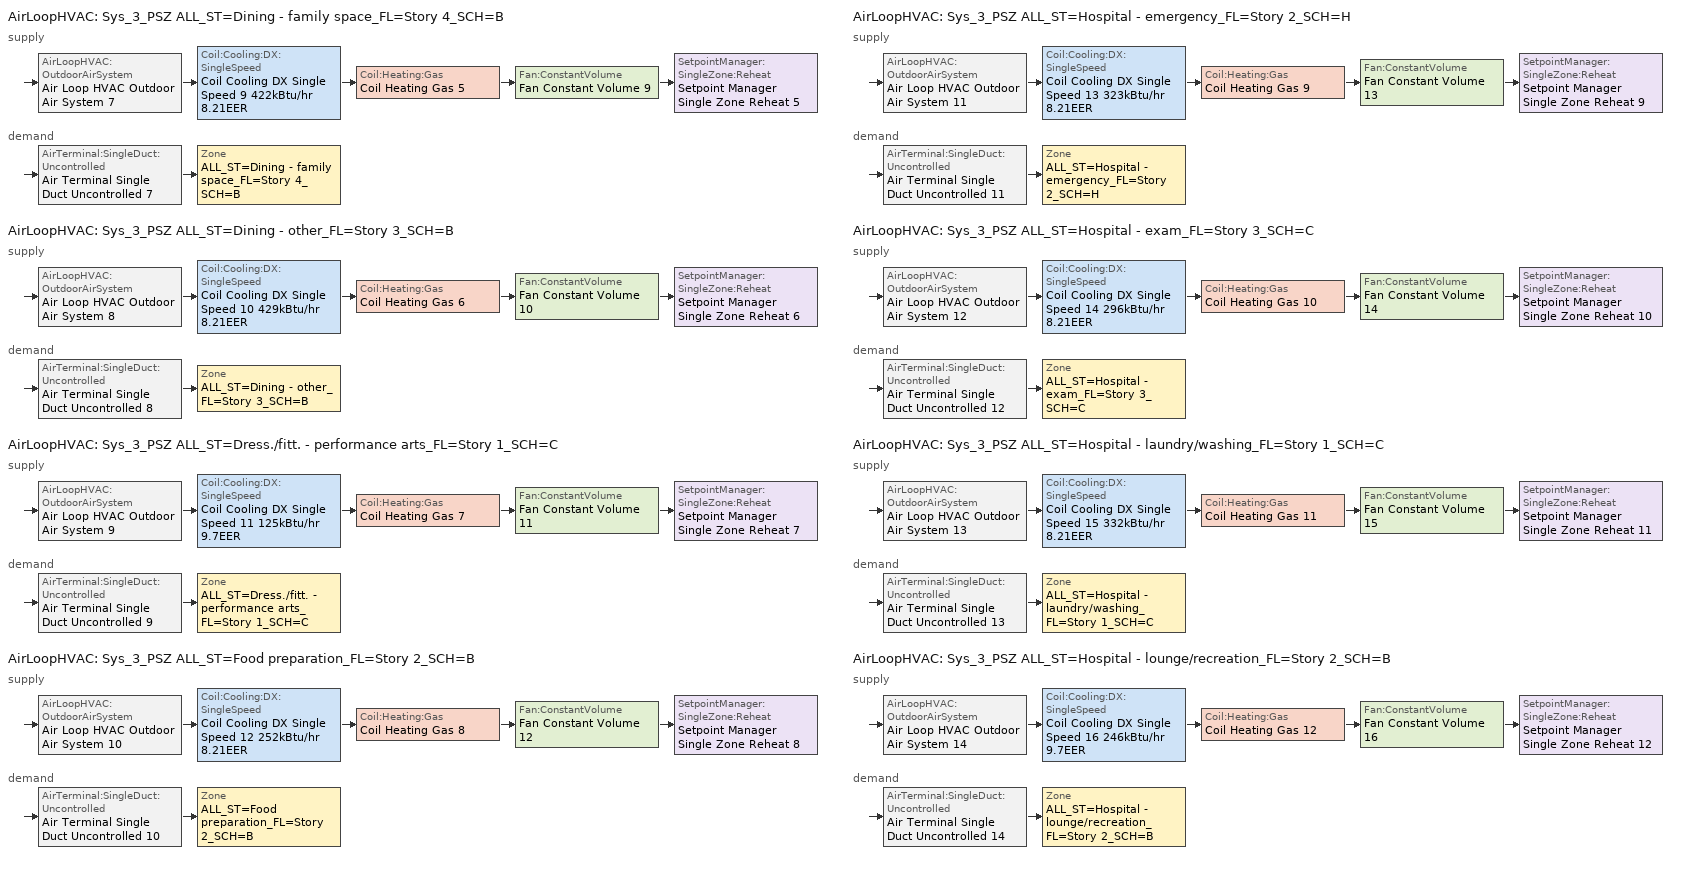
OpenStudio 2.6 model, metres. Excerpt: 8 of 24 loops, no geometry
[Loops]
AirLoopHVAC 'Sys_3_PSZ ALL_ST=Dining - family space_FL=Story 4_SCH=B'
 supply: AirLoopHVAC:OutdoorAirSystem 'Air Loop HVAC Outdoor Air System 7' > Coil:Cooling:DX:SingleSpeed 'Coil Cooling DX Single Speed 9 422kBtu/hr 8.21EER' > Coil:Heating:Gas 'Coil Heating Gas 5' > Fan:ConstantVolume 'Fan Constant Volume 9' > SetpointManager:SingleZone:Reheat 'Setpoint Manager Single Zone Reheat 5'
 demand: AirTerminal:SingleDuct:Uncontrolled 'Air Terminal Single Duct Uncontrolled 7' > Zone 'ALL_ST=Dining - family space_FL=Story 4_SCH=B'
AirLoopHVAC 'Sys_3_PSZ ALL_ST=Dining - other_FL=Story 3_SCH=B'
 supply: AirLoopHVAC:OutdoorAirSystem 'Air Loop HVAC Outdoor Air System 8' > Coil:Cooling:DX:SingleSpeed 'Coil Cooling DX Single Speed 10 429kBtu/hr 8.21EER' > Coil:Heating:Gas 'Coil Heating Gas 6' > Fan:ConstantVolume 'Fan Constant Volume 10' > SetpointManager:SingleZone:Reheat 'Setpoint Manager Single Zone Reheat 6'
 demand: AirTerminal:SingleDuct:Uncontrolled 'Air Terminal Single Duct Uncontrolled 8' > Zone 'ALL_ST=Dining - other_FL=Story 3_SCH=B'
AirLoopHVAC 'Sys_3_PSZ ALL_ST=Dress./fitt. - performance arts_FL=Story 1_SCH=C'
 supply: AirLoopHVAC:OutdoorAirSystem 'Air Loop HVAC Outdoor Air System 9' > Coil:Cooling:DX:SingleSpeed 'Coil Cooling DX Single Speed 11 125kBtu/hr 9.7EER' > Coil:Heating:Gas 'Coil Heating Gas 7' > Fan:ConstantVolume 'Fan Constant Volume 11' > SetpointManager:SingleZone:Reheat 'Setpoint Manager Single Zone Reheat 7'
 demand: AirTerminal:SingleDuct:Uncontrolled 'Air Terminal Single Duct Uncontrolled 9' > Zone 'ALL_ST=Dress./fitt. - performance arts_FL=Story 1_SCH=C'
AirLoopHVAC 'Sys_3_PSZ ALL_ST=Food preparation_FL=Story 2_SCH=B'
 supply: AirLoopHVAC:OutdoorAirSystem 'Air Loop HVAC Outdoor Air System 10' > Coil:Cooling:DX:SingleSpeed 'Coil Cooling DX Single Speed 12 252kBtu/hr 8.21EER' > Coil:Heating:Gas 'Coil Heating Gas 8' > Fan:ConstantVolume 'Fan Constant Volume 12' > SetpointManager:SingleZone:Reheat 'Setpoint Manager Single Zone Reheat 8'
 demand: AirTerminal:SingleDuct:Uncontrolled 'Air Terminal Single Duct Uncontrolled 10' > Zone 'ALL_ST=Food preparation_FL=Story 2_SCH=B'
AirLoopHVAC 'Sys_3_PSZ ALL_ST=Hospital - emergency_FL=Story 2_SCH=H'
 supply: AirLoopHVAC:OutdoorAirSystem 'Air Loop HVAC Outdoor Air System 11' > Coil:Cooling:DX:SingleSpeed 'Coil Cooling DX Single Speed 13 323kBtu/hr 8.21EER' > Coil:Heating:Gas 'Coil Heating Gas 9' > Fan:ConstantVolume 'Fan Constant Volume 13' > SetpointManager:SingleZone:Reheat 'Setpoint Manager Single Zone Reheat 9'
 demand: AirTerminal:SingleDuct:Uncontrolled 'Air Terminal Single Duct Uncontrolled 11' > Zone 'ALL_ST=Hospital - emergency_FL=Story 2_SCH=H'
AirLoopHVAC 'Sys_3_PSZ ALL_ST=Hospital - exam_FL=Story 3_SCH=C'
 supply: AirLoopHVAC:OutdoorAirSystem 'Air Loop HVAC Outdoor Air System 12' > Coil:Cooling:DX:SingleSpeed 'Coil Cooling DX Single Speed 14 296kBtu/hr 8.21EER' > Coil:Heating:Gas 'Coil Heating Gas 10' > Fan:ConstantVolume 'Fan Constant Volume 14' > SetpointManager:SingleZone:Reheat 'Setpoint Manager Single Zone Reheat 10'
 demand: AirTerminal:SingleDuct:Uncontrolled 'Air Terminal Single Duct Uncontrolled 12' > Zone 'ALL_ST=Hospital - exam_FL=Story 3_SCH=C'
AirLoopHVAC 'Sys_3_PSZ ALL_ST=Hospital - laundry/washing_FL=Story 1_SCH=C'
 supply: AirLoopHVAC:OutdoorAirSystem 'Air Loop HVAC Outdoor Air System 13' > Coil:Cooling:DX:SingleSpeed 'Coil Cooling DX Single Speed 15 332kBtu/hr 8.21EER' > Coil:Heating:Gas 'Coil Heating Gas 11' > Fan:ConstantVolume 'Fan Constant Volume 15' > SetpointManager:SingleZone:Reheat 'Setpoint Manager Single Zone Reheat 11'
 demand: AirTerminal:SingleDuct:Uncontrolled 'Air Terminal Single Duct Uncontrolled 13' > Zone 'ALL_ST=Hospital - laundry/washing_FL=Story 1_SCH=C'
AirLoopHVAC 'Sys_3_PSZ ALL_ST=Hospital - lounge/recreation_FL=Story 2_SCH=B'
 supply: AirLoopHVAC:OutdoorAirSystem 'Air Loop HVAC Outdoor Air System 14' > Coil:Cooling:DX:SingleSpeed 'Coil Cooling DX Single Speed 16 246kBtu/hr 9.7EER' > Coil:Heating:Gas 'Coil Heating Gas 12' > Fan:ConstantVolume 'Fan Constant Volume 16' > SetpointManager:SingleZone:Reheat 'Setpoint Manager Single Zone Reheat 12'
 demand: AirTerminal:SingleDuct:Uncontrolled 'Air Terminal Single Duct Uncontrolled 14' > Zone 'ALL_ST=Hospital - lounge/recreation_FL=Story 2_SCH=B'
[Sizing:Zone] Zone Cooling Design Supply Air Temperature Input Method=SupplyAirTemperature; Zone Cooling Design Supply Air Temperature {C}=13; Zone Cooling Design Supply Air Temperature Difference {deltaC}=11.11; Zone Heating Design Supply Air Temperature Input Method=SupplyAirTemperature; Zone Heating Design Supply Air Temperature {C}=43; Zone Heating Design Supply Air Temperature Difference {deltaC}=11.11; Zone Cooling Design Supply Air Humidity Ratio {kg-H2O/kg-air}=0.0085; Zone Heating Design Supply Air Humidity Ratio {kg-H2O/kg-air}=0.008; Zone Heating Sizing Factor=1.3; Zone Cooling Sizing Factor=1.1; Cooling Design Air Flow Method=DesignDay; Heating Design Air Flow Method=DesignDay; Account for Dedicated Outdoor Air System=No; Dedicated Outdoor Air System Control Strategy=NeutralSupplyAir; Dedicated Outdoor Air Low Setpoint Temperature for Design {C}=autosize; Dedicated Outdoor Air High Setpoint Temperature for Design {C}=autosize
ALL_ST=Dining - family space_FL=Story 4_SCH=B; ALL_ST=Dining - other_FL=Story 3_SCH=B; ALL_ST=Dress./fitt. - performance arts_FL=Story 1_SCH=C; ALL_ST=Food preparation_FL=Story 2_SCH=B; ALL_ST=Hospital - emergency_FL=Story 2_SCH=H; ALL_ST=Hospital - exam_FL=Story 3_SCH=C; ALL_ST=Hospital - laundry/washing_FL=Story 1_SCH=C; ALL_ST=Hospital - lounge/recreation_FL=Story 2_SCH=B
[Zone equipment]
ALL_ST=Dining - family space_FL=Story 4_SCH=B: Air Terminal Single Duct Uncontrolled 7, Zone HVAC Baseboard Convective Water 7
ALL_ST=Dining - other_FL=Story 3_SCH=B: Air Terminal Single Duct Uncontrolled 8, Zone HVAC Baseboard Convective Water 8
ALL_ST=Dress./fitt. - performance arts_FL=Story 1_SCH=C: Air Terminal Single Duct Uncontrolled 9, Zone HVAC Baseboard Convective Water 9
ALL_ST=Food preparation_FL=Story 2_SCH=B: Air Terminal Single Duct Uncontrolled 10, Zone HVAC Baseboard Convective Water 10
ALL_ST=Hospital - emergency_FL=Story 2_SCH=H: Air Terminal Single Duct Uncontrolled 11, Zone HVAC Baseboard Convective Water 11
ALL_ST=Hospital - exam_FL=Story 3_SCH=C: Air Terminal Single Duct Uncontrolled 12, Zone HVAC Baseboard Convective Water 12
ALL_ST=Hospital - laundry/washing_FL=Story 1_SCH=C: Air Terminal Single Duct Uncontrolled 13, Zone HVAC Baseboard Convective Water 13
ALL_ST=Hospital - lounge/recreation_FL=Story 2_SCH=B: Air Terminal Single Duct Uncontrolled 14, Zone HVAC Baseboard Convective Water 14
[AirLoopHVAC] Design Supply Air Flow Rate {m3/s}=AutoSize
Name | Availability Schedule
Sys_3_PSZ ALL_ST=Dining - family space_FL=Story 4_SCH=B | Sys_3_PSZ ALL_ST=Dining - family space_FL=Story 4_SCH=B Occ Sch
Sys_3_PSZ ALL_ST=Dining - other_FL=Story 3_SCH=B | Sys_3_PSZ ALL_ST=Dining - other_FL=Story 3_SCH=B Occ Sch
Sys_3_PSZ ALL_ST=Dress./fitt. - performance arts_FL=Story 1_SCH=C | Sys_3_PSZ ALL_ST=Dress./fitt. - performance arts_FL=Story 1_SCH=C Occ Sch
Sys_3_PSZ ALL_ST=Food preparation_FL=Story 2_SCH=B | Sys_3_PSZ ALL_ST=Food preparation_FL=Story 2_SCH=B Occ Sch
Sys_3_PSZ ALL_ST=Hospital - emergency_FL=Story 2_SCH=H | Sys_3_PSZ ALL_ST=Hospital - emergency_FL=Story 2_SCH=H Occ Sch
Sys_3_PSZ ALL_ST=Hospital - exam_FL=Story 3_SCH=C | Sys_3_PSZ ALL_ST=Hospital - exam_FL=Story 3_SCH=C Occ Sch
Sys_3_PSZ ALL_ST=Hospital - laundry/washing_FL=Story 1_SCH=C | Sys_3_PSZ ALL_ST=Hospital - laundry/washing_FL=Story 1_SCH=C Occ Sch
Sys_3_PSZ ALL_ST=Hospital - lounge/recreation_FL=Story 2_SCH=B | Sys_3_PSZ ALL_ST=Hospital - lounge/recreation_FL=Story 2_SCH=B Occ Sch
[Sizing:System] Type of Load to Size On=Sensible; Design Outdoor Air Flow Rate {m3/s}=Autosize; Minimum System Air Flow Ratio=1; Preheat Design Temperature {C}=7; Preheat Design Humidity Ratio {kg-H2O/kg-Air}=0.008; Precool Design Temperature {C}=13; Precool Design Humidity Ratio {kg-H2O/kg-Air}=0.008; Central Cooling Design Supply Air Temperature {C}=13; Central Heating Design Supply Air Temperature {C}=43; Sizing Option=NonCoincident; 100% Outdoor Air in Cooling=No; 100% Outdoor Air in Heating=No; Central Cooling Design Supply Air Humidity Ratio {kg-H2O/kg-Air}=0.0085; Central Heating Design Supply Air Humidity Ratio {kg-H2O/kg-Air}=0.008; Cooling Design Air Flow Method=DesignDay; Cooling Design Air Flow Rate {m3/s}=0; Heating Design Air Flow Method=DesignDay; Heating Design Air Flow Rate {m3/s}=0; System Outdoor Air Method=ZoneSum; Zone Maximum Outdoor Air Fraction=1; Cooling Supply Air Flow Rate Per Floor Area {m3/s-m2}=0.00996765; Cooling Fraction of Autosized Cooling Supply Air Flow Rate=1; Cooling Supply Air Flow Rate Per Unit Cooling Capacity {m3/s-W}=3.94755e-05; Heating Supply Air Flow Rate Per Floor Area {m3/s-m2}=0.00996765; Heating Fraction of Autosized Heating Supply Air Flow Rate=1; Heating Fraction of Autosized Cooling Supply Air Flow Rate=1; Heating Supply Air Flow Rate Per Unit Heating Capacity {m3/s-W}=3.15882e-05; Cooling Design Capacity Method=CoolingDesignCapacity; Cooling Design Capacity {W}=autosize; Cooling Design Capacity Per Floor Area {W/m2}=234.7; Fraction of Autosized Cooling Design Capacity=1; Heating Design Capacity Method=HeatingDesignCapacity; Heating Design Capacity {W}=autosize; Heating Design Capacity Per Floor Area {W/m2}=157; Fraction of Autosized Heating Design Capacity=1; Central Cooling Capacity Control Method=OnOff
Sys_3_PSZ ALL_ST=Dining - family space_FL=Story 4_SCH=B; Sys_3_PSZ ALL_ST=Dining - other_FL=Story 3_SCH=B; Sys_3_PSZ ALL_ST=Dress./fitt. - performance arts_FL=Story 1_SCH=C; Sys_3_PSZ ALL_ST=Food preparation_FL=Story 2_SCH=B; Sys_3_PSZ ALL_ST=Hospital - emergency_FL=Story 2_SCH=H; Sys_3_PSZ ALL_ST=Hospital - exam_FL=Story 3_SCH=C; Sys_3_PSZ ALL_ST=Hospital - laundry/washing_FL=Story 1_SCH=C; Sys_3_PSZ ALL_ST=Hospital - lounge/recreation_FL=Story 2_SCH=B
[Fan:ConstantVolume] Availability Schedule=Always On Discrete; Fan Efficiency=0.39975; Pressure Rise {Pa}=640; Maximum Flow Rate {m3/s}=AutoSize; Motor Efficiency=0.615
Fan Constant Volume 9; Fan Constant Volume 10; Fan Constant Volume 11; Fan Constant Volume 12; Fan Constant Volume 13; Fan Constant Volume 14; Fan Constant Volume 15; Fan Constant Volume 16
[Coil:Heating:Gas] Availability Schedule=Always On Discrete; Gas Burner Efficiency=0.81; Nominal Capacity {W}=AutoSize; Parasitic Electric Load {W}=0; Part Load Fraction Correlation Curve=FURNACE-EFFPLR-NECB2011; Parasitic Gas Load {W}=0
Coil Heating Gas 5; Coil Heating Gas 6; Coil Heating Gas 7; Coil Heating Gas 8; Coil Heating Gas 9; Coil Heating Gas 10; Coil Heating Gas 11; Coil Heating Gas 12
[Coil:Cooling:DX:SingleSpeed] Availability Schedule=Always On Discrete; Rated Total Cooling Capacity {W}=autosize; Rated Sensible Heat Ratio=autosize; Rated Air Flow Rate {m3/s}=autosize; Rated Evaporator Fan Power Per Volume Flow Rate {W/(m3/s)}=773.3; Total Cooling Capacity Function of Temperature Curve=DXCOOL-NECB2011-REF-CAPFT; Total Cooling Capacity Function of Flow Fraction Curve=DXCOOL-NECB2011-REF-CAPFFLOW; Energy Input Ratio Function of Temperature Curve=DXCOOL-NECB2011-REF-COOLEIRFT; Energy Input Ratio Function of Flow Fraction Curve=DXCOOL-NECB2011-REF-COOLEIRFFLOW; Part Load Fraction Correlation Curve=DXCOOL-NECB2011-REF-COOLPLFFPLR; Condenser Type=AirCooled; Evaporative Condenser Effectiveness=0; Evaporative Condenser Air Flow Rate {m3/s}=Autosize; Evaporative Condenser Pump Rated Power Consumption {W}=Autosize; Crankcase Heater Capacity {W}=0; Maximum Outdoor Dry-Bulb Temperature for Crankcase Heater Operation {C}=0; Basin Heater Capacity {W/K}=0; Basin Heater Setpoint Temperature {C}=10
Name | Rated COP {W/W}
Coil Cooling DX Single Speed 9 422kBtu/hr 8.21EER | 3.04642
Coil Cooling DX Single Speed 10 429kBtu/hr 8.21EER | 3.05125
Coil Cooling DX Single Speed 11 125kBtu/hr 9.7EER | 3.37393
Coil Cooling DX Single Speed 12 252kBtu/hr 8.21EER | 2.93699
Coil Cooling DX Single Speed 13 323kBtu/hr 8.21EER | 2.98276
Coil Cooling DX Single Speed 14 296kBtu/hr 8.21EER | 2.96523
Coil Cooling DX Single Speed 15 332kBtu/hr 8.21EER | 2.98836
Coil Cooling DX Single Speed 16 246kBtu/hr 9.7EER | 3.46537
[Controller:OutdoorAir] Minimum Outdoor Air Flow Rate {m3/s}=autosize; Maximum Outdoor Air Flow Rate {m3/s}=Autosize; Economizer Control Type=DifferentialEnthalpy; Economizer Control Action Type=ModulateFlow; Lockout Type=NoLockout; Minimum Limit Type=FixedMinimum; High Humidity Control=No; Heat Recovery Bypass Control Type=BypassWhenOAFlowGreaterThanMinimum
Name | Minimum Outdoor Air Schedule | Controller Mechanical Ventilation
Controller Outdoor Air 7 | Sys_3_PSZ ALL_ST=Dining - family space_FL=Story 4_SCH=B Occ Sch | Controller Mechanical Ventilation 7
Controller Outdoor Air 8 | Sys_3_PSZ ALL_ST=Dining - other_FL=Story 3_SCH=B Occ Sch | Controller Mechanical Ventilation 8
Controller Outdoor Air 9 | Sys_3_PSZ ALL_ST=Dress./fitt. - performance arts_FL=Story 1_SCH=C Occ Sch | Controller Mechanical Ventilation 9
Controller Outdoor Air 10 | Sys_3_PSZ ALL_ST=Food preparation_FL=Story 2_SCH=B Occ Sch | Controller Mechanical Ventilation 10
Controller Outdoor Air 11 | Sys_3_PSZ ALL_ST=Hospital - emergency_FL=Story 2_SCH=H Occ Sch | Controller Mechanical Ventilation 11
Controller Outdoor Air 12 | Sys_3_PSZ ALL_ST=Hospital - exam_FL=Story 3_SCH=C Occ Sch | Controller Mechanical Ventilation 12
Controller Outdoor Air 13 | Sys_3_PSZ ALL_ST=Hospital - laundry/washing_FL=Story 1_SCH=C Occ Sch | Controller Mechanical Ventilation 13
Controller Outdoor Air 14 | Sys_3_PSZ ALL_ST=Hospital - lounge/recreation_FL=Story 2_SCH=B Occ Sch | Controller Mechanical Ventilation 14
[Controller:MechanicalVentilation] Availability Schedule=Always On Discrete; System Outdoor Air Method=ZoneSum
Controller Mechanical Ventilation 7; Controller Mechanical Ventilation 8; Controller Mechanical Ventilation 9; Controller Mechanical Ventilation 10; Controller Mechanical Ventilation 11; Controller Mechanical Ventilation 12; Controller Mechanical Ventilation 13; Controller Mechanical Ventilation 14
[AirLoopHVAC:OutdoorAirSystem]
Name | Controller
Air Loop HVAC Outdoor Air System 7 | Controller Outdoor Air 7
Air Loop HVAC Outdoor Air System 8 | Controller Outdoor Air 8
Air Loop HVAC Outdoor Air System 9 | Controller Outdoor Air 9
Air Loop HVAC Outdoor Air System 10 | Controller Outdoor Air 10
Air Loop HVAC Outdoor Air System 11 | Controller Outdoor Air 11
Air Loop HVAC Outdoor Air System 12 | Controller Outdoor Air 12
Air Loop HVAC Outdoor Air System 13 | Controller Outdoor Air 13
Air Loop HVAC Outdoor Air System 14 | Controller Outdoor Air 14
[SetpointManager:SingleZone:Reheat] Minimum Supply Air Temperature {C}=13; Maximum Supply Air Temperature {C}=43
Name | Control Zone
Setpoint Manager Single Zone Reheat 5 | ALL_ST=Dining - family space_FL=Story 4_SCH=B
Setpoint Manager Single Zone Reheat 6 | ALL_ST=Dining - other_FL=Story 3_SCH=B
Setpoint Manager Single Zone Reheat 7 | ALL_ST=Dress./fitt. - performance arts_FL=Story 1_SCH=C
Setpoint Manager Single Zone Reheat 8 | ALL_ST=Food preparation_FL=Story 2_SCH=B
Setpoint Manager Single Zone Reheat 9 | ALL_ST=Hospital - emergency_FL=Story 2_SCH=H
Setpoint Manager Single Zone Reheat 10 | ALL_ST=Hospital - exam_FL=Story 3_SCH=C
Setpoint Manager Single Zone Reheat 11 | ALL_ST=Hospital - laundry/washing_FL=Story 1_SCH=C
Setpoint Manager Single Zone Reheat 12 | ALL_ST=Hospital - lounge/recreation_FL=Story 2_SCH=B
[AirTerminal:SingleDuct:Uncontrolled] Availability Schedule=Always On Discrete; Maximum Air Flow Rate {m3/s}=AutoSize
Air Terminal Single Duct Uncontrolled 7; Air Terminal Single Duct Uncontrolled 8; Air Terminal Single Duct Uncontrolled 9; Air Terminal Single Duct Uncontrolled 10; Air Terminal Single Duct Uncontrolled 11; Air Terminal Single Duct Uncontrolled 12; Air Terminal Single Duct Uncontrolled 13; Air Terminal Single Duct Uncontrolled 14
[Schedule:Ruleset]
Name | Default Day Schedule | Summer Design Day Schedule | Winter Design Day Schedule
Sys_3_PSZ ALL_ST=Dining - family space_FL=Story 4_SCH=B Occ Sch | Sys_3_PSZ ALL_ST=Dining - family space_FL=Story 4_SCH=B Occ Sch Default | Sys_3_PSZ ALL_ST=Dining - family space_FL=Story 4_SCH=B Occ Sch Summer Design Day | Sys_3_PSZ ALL_ST=Dining - family space_FL=Story 4_SCH=B Occ Sch Winter Design Day
Sys_3_PSZ ALL_ST=Dining - other_FL=Story 3_SCH=B Occ Sch | Sys_3_PSZ ALL_ST=Dining - other_FL=Story 3_SCH=B Occ Sch Default | Sys_3_PSZ ALL_ST=Dining - other_FL=Story 3_SCH=B Occ Sch Summer Design Day | Sys_3_PSZ ALL_ST=Dining - other_FL=Story 3_SCH=B Occ Sch Winter Design Day
Sys_3_PSZ ALL_ST=Dress./fitt. - performance arts_FL=Story 1_SCH=C Occ Sch | Sys_3_PSZ ALL_ST=Dress./fitt. - performance arts_FL=Story 1_SCH=C Occ Sch Default | Sys_3_PSZ ALL_ST=Dress./fitt. - performance arts_FL=Story 1_SCH=C Occ Sch Summer Design Day | Sys_3_PSZ ALL_ST=Dress./fitt. - performance arts_FL=Story 1_SCH=C Occ Sch Winter Design Day
Sys_3_PSZ ALL_ST=Food preparation_FL=Story 2_SCH=B Occ Sch | Sys_3_PSZ ALL_ST=Food preparation_FL=Story 2_SCH=B Occ Sch Default | Sys_3_PSZ ALL_ST=Food preparation_FL=Story 2_SCH=B Occ Sch Summer Design Day | Sys_3_PSZ ALL_ST=Food preparation_FL=Story 2_SCH=B Occ Sch Winter Design Day
Sys_3_PSZ ALL_ST=Hospital - emergency_FL=Story 2_SCH=H Occ Sch | Sys_3_PSZ ALL_ST=Hospital - emergency_FL=Story 2_SCH=H Occ Sch Default | Sys_3_PSZ ALL_ST=Hospital - emergency_FL=Story 2_SCH=H Occ Sch Summer Design Day | Sys_3_PSZ ALL_ST=Hospital - emergency_FL=Story 2_SCH=H Occ Sch Winter Design Day
Sys_3_PSZ ALL_ST=Hospital - exam_FL=Story 3_SCH=C Occ Sch | Sys_3_PSZ ALL_ST=Hospital - exam_FL=Story 3_SCH=C Occ Sch Default | Sys_3_PSZ ALL_ST=Hospital - exam_FL=Story 3_SCH=C Occ Sch Summer Design Day | Sys_3_PSZ ALL_ST=Hospital - exam_FL=Story 3_SCH=C Occ Sch Winter Design Day
Sys_3_PSZ ALL_ST=Hospital - laundry/washing_FL=Story 1_SCH=C Occ Sch | Sys_3_PSZ ALL_ST=Hospital - laundry/washing_FL=Story 1_SCH=C Occ Sch Default | Sys_3_PSZ ALL_ST=Hospital - laundry/washing_FL=Story 1_SCH=C Occ Sch Summer Design Day | Sys_3_PSZ ALL_ST=Hospital - laundry/washing_FL=Story 1_SCH=C Occ Sch Winter Design Day
Sys_3_PSZ ALL_ST=Hospital - lounge/recreation_FL=Story 2_SCH=B Occ Sch | Sys_3_PSZ ALL_ST=Hospital - lounge/recreation_FL=Story 2_SCH=B Occ Sch Default | Sys_3_PSZ ALL_ST=Hospital - lounge/recreation_FL=Story 2_SCH=B Occ Sch Summer Design Day | Sys_3_PSZ ALL_ST=Hospital - lounge/recreation_FL=Story 2_SCH=B Occ Sch Winter Design Day
[Schedule:Day]
Sys_3_PSZ ALL_ST=Dining - family space_FL=Story 4_SCH=B Occ Sch Default; Sys_3_PSZ ALL_ST=Dining - family space_FL=Story 4_SCH=B Occ Sch Winter Design Day; Sys_3_PSZ ALL_ST=Dining - family space_FL=Story 4_SCH=B Occ Sch Summer Design Day; Sys_3_PSZ ALL_ST=Dining - other_FL=Story 3_SCH=B Occ Sch Default; Sys_3_PSZ ALL_ST=Dining - other_FL=Story 3_SCH=B Occ Sch Winter Design Day; Sys_3_PSZ ALL_ST=Dining - other_FL=Story 3_SCH=B Occ Sch Summer Design Day; Sys_3_PSZ ALL_ST=Dress./fitt. - performance arts_FL=Story 1_SCH=C Occ Sch Default; Sys_3_PSZ ALL_ST=Dress./fitt. - performance arts_FL=Story 1_SCH=C Occ Sch Winter Design Day; Sys_3_PSZ ALL_ST=Dress./fitt. - performance arts_FL=Story 1_SCH=C Occ Sch Summer Design Day; Sys_3_PSZ ALL_ST=Food preparation_FL=Story 2_SCH=B Occ Sch Default; Sys_3_PSZ ALL_ST=Food preparation_FL=Story 2_SCH=B Occ Sch Winter Design Day; Sys_3_PSZ ALL_ST=Food preparation_FL=Story 2_SCH=B Occ Sch Summer Design Day; Sys_3_PSZ ALL_ST=Hospital - emergency_FL=Story 2_SCH=H Occ Sch Default; Sys_3_PSZ ALL_ST=Hospital - emergency_FL=Story 2_SCH=H Occ Sch Winter Design Day; Sys_3_PSZ ALL_ST=Hospital - emergency_FL=Story 2_SCH=H Occ Sch Summer Design Day; Sys_3_PSZ ALL_ST=Hospital - emergency_FL=Story 2_SCH=H Occ Sch Monday; Sys_3_PSZ ALL_ST=Hospital - emergency_FL=Story 2_SCH=H Occ Sch Tuesday; Sys_3_PSZ ALL_ST=Hospital - emergency_FL=Story 2_SCH=H Occ Sch Wednesday; Sys_3_PSZ ALL_ST=Hospital - emergency_FL=Story 2_SCH=H Occ Sch Thursday; Sys_3_PSZ ALL_ST=Hospital - emergency_FL=Story 2_SCH=H Occ Sch Friday; Sys_3_PSZ ALL_ST=Hospital - emergency_FL=Story 2_SCH=H Occ Sch Saturday; Sys_3_PSZ ALL_ST=Hospital - emergency_FL=Story 2_SCH=H Occ Sch Sunday; Sys_3_PSZ ALL_ST=Hospital - exam_FL=Story 3_SCH=C Occ Sch Default; Sys_3_PSZ ALL_ST=Hospital - exam_FL=Story 3_SCH=C Occ Sch Winter Design Day; Sys_3_PSZ ALL_ST=Hospital - exam_FL=Story 3_SCH=C Occ Sch Summer Design Day; Sys_3_PSZ ALL_ST=Hospital - laundry/washing_FL=Story 1_SCH=C Occ Sch Default; Sys_3_PSZ ALL_ST=Hospital - laundry/washing_FL=Story 1_SCH=C Occ Sch Winter Design Day; Sys_3_PSZ ALL_ST=Hospital - laundry/washing_FL=Story 1_SCH=C Occ Sch Summer Design Day; Sys_3_PSZ ALL_ST=Hospital - lounge/recreation_FL=Story 2_SCH=B Occ Sch Default; Sys_3_PSZ ALL_ST=Hospital - lounge/recreation_FL=Story 2_SCH=B Occ Sch Winter Design Day; Sys_3_PSZ ALL_ST=Hospital - lounge/recreation_FL=Story 2_SCH=B Occ Sch Summer Design Day: 24, 0, 1
Sys_3_PSZ ALL_ST=Dining - family space_FL=Story 4_SCH=B Occ Sch Monday; Sys_3_PSZ ALL_ST=Dining - family space_FL=Story 4_SCH=B Occ Sch Tuesday; Sys_3_PSZ ALL_ST=Dining - family space_FL=Story 4_SCH=B Occ Sch Wednesday; Sys_3_PSZ ALL_ST=Dining - family space_FL=Story 4_SCH=B Occ Sch Thursday; Sys_3_PSZ ALL_ST=Dining - family space_FL=Story 4_SCH=B Occ Sch Friday; Sys_3_PSZ ALL_ST=Dining - other_FL=Story 3_SCH=B Occ Sch Monday; Sys_3_PSZ ALL_ST=Dining - other_FL=Story 3_SCH=B Occ Sch Tuesday; Sys_3_PSZ ALL_ST=Dining - other_FL=Story 3_SCH=B Occ Sch Wednesday; Sys_3_PSZ ALL_ST=Dining - other_FL=Story 3_SCH=B Occ Sch Thursday; Sys_3_PSZ ALL_ST=Dining - other_FL=Story 3_SCH=B Occ Sch Friday; Sys_3_PSZ ALL_ST=Food preparation_FL=Story 2_SCH=B Occ Sch Monday; Sys_3_PSZ ALL_ST=Food preparation_FL=Story 2_SCH=B Occ Sch Tuesday; Sys_3_PSZ ALL_ST=Food preparation_FL=Story 2_SCH=B Occ Sch Wednesday; Sys_3_PSZ ALL_ST=Food preparation_FL=Story 2_SCH=B Occ Sch Thursday; Sys_3_PSZ ALL_ST=Food preparation_FL=Story 2_SCH=B Occ Sch Friday; Sys_3_PSZ ALL_ST=Hospital - lounge/recreation_FL=Story 2_SCH=B Occ Sch Monday; Sys_3_PSZ ALL_ST=Hospital - lounge/recreation_FL=Story 2_SCH=B Occ Sch Tuesday; Sys_3_PSZ ALL_ST=Hospital - lounge/recreation_FL=Story 2_SCH=B Occ Sch Wednesday; Sys_3_PSZ ALL_ST=Hospital - lounge/recreation_FL=Story 2_SCH=B Occ Sch Thursday; Sys_3_PSZ ALL_ST=Hospital - lounge/recreation_FL=Story 2_SCH=B Occ Sch Friday: 1, 0, 1, 10, 0, 0, 24, 0, 1
Sys_3_PSZ ALL_ST=Dining - family space_FL=Story 4_SCH=B Occ Sch Saturday; Sys_3_PSZ ALL_ST=Dining - other_FL=Story 3_SCH=B Occ Sch Saturday; Sys_3_PSZ ALL_ST=Food preparation_FL=Story 2_SCH=B Occ Sch Saturday; Sys_3_PSZ ALL_ST=Hospital - lounge/recreation_FL=Story 2_SCH=B Occ Sch Saturday: 2, 0, 1, 10, 0, 0, 24, 0, 1
Sys_3_PSZ ALL_ST=Dining - family space_FL=Story 4_SCH=B Occ Sch Sunday; Sys_3_PSZ ALL_ST=Dining - other_FL=Story 3_SCH=B Occ Sch Sunday; Sys_3_PSZ ALL_ST=Food preparation_FL=Story 2_SCH=B Occ Sch Sunday; Sys_3_PSZ ALL_ST=Hospital - lounge/recreation_FL=Story 2_SCH=B Occ Sch Sunday: 1, 0, 0, 2, 0, 1, 11, 0, 0, 23, 0, 1, 24, 0, 0
Sys_3_PSZ ALL_ST=Dress./fitt. - performance arts_FL=Story 1_SCH=C Occ Sch Monday; Sys_3_PSZ ALL_ST=Dress./fitt. - performance arts_FL=Story 1_SCH=C Occ Sch Tuesday; Sys_3_PSZ ALL_ST=Dress./fitt. - performance arts_FL=Story 1_SCH=C Occ Sch Wednesday; Sys_3_PSZ ALL_ST=Dress./fitt. - performance arts_FL=Story 1_SCH=C Occ Sch Thursday; Sys_3_PSZ ALL_ST=Dress./fitt. - performance arts_FL=Story 1_SCH=C Occ Sch Friday; Sys_3_PSZ ALL_ST=Dress./fitt. - performance arts_FL=Story 1_SCH=C Occ Sch Saturday; Sys_3_PSZ ALL_ST=Hospital - exam_FL=Story 3_SCH=C Occ Sch Monday; Sys_3_PSZ ALL_ST=Hospital - exam_FL=Story 3_SCH=C Occ Sch Tuesday; Sys_3_PSZ ALL_ST=Hospital - exam_FL=Story 3_SCH=C Occ Sch Wednesday; Sys_3_PSZ ALL_ST=Hospital - exam_FL=Story 3_SCH=C Occ Sch Thursday; Sys_3_PSZ ALL_ST=Hospital - exam_FL=Story 3_SCH=C Occ Sch Friday; Sys_3_PSZ ALL_ST=Hospital - exam_FL=Story 3_SCH=C Occ Sch Saturday; Sys_3_PSZ ALL_ST=Hospital - laundry/washing_FL=Story 1_SCH=C Occ Sch Monday; Sys_3_PSZ ALL_ST=Hospital - laundry/washing_FL=Story 1_SCH=C Occ Sch Tuesday; Sys_3_PSZ ALL_ST=Hospital - laundry/washing_FL=Story 1_SCH=C Occ Sch Wednesday; Sys_3_PSZ ALL_ST=Hospital - laundry/washing_FL=Story 1_SCH=C Occ Sch Thursday; Sys_3_PSZ ALL_ST=Hospital - laundry/washing_FL=Story 1_SCH=C Occ Sch Friday; Sys_3_PSZ ALL_ST=Hospital - laundry/washing_FL=Story 1_SCH=C Occ Sch Saturday: 9, 0, 0, 21, 0, 1, 24, 0, 0
Sys_3_PSZ ALL_ST=Dress./fitt. - performance arts_FL=Story 1_SCH=C Occ Sch Sunday; Sys_3_PSZ ALL_ST=Hospital - exam_FL=Story 3_SCH=C Occ Sch Sunday; Sys_3_PSZ ALL_ST=Hospital - laundry/washing_FL=Story 1_SCH=C Occ Sch Sunday: 11, 0, 0, 19, 0, 1, 24, 0, 0
[Schedule:Rule] Date Specification Type=DateRange; Start Month=1; Start Day=1; End Month=12
Name | Schedule Ruleset | Rule Order | Day Schedule | Apply Monday | End Day | Apply Tuesday | Apply Wednesday | Apply Thursday | Apply Friday | Apply Saturday | Apply Sunday
Sys_3_PSZ ALL_ST=Dining - family space_FL=Story 4_SCH=B Occ Sch Monday Rule | Sys_3_PSZ ALL_ST=Dining - family space_FL=Story 4_SCH=B Occ Sch | 6 | Sys_3_PSZ ALL_ST=Dining - family space_FL=Story 4_SCH=B Occ Sch Monday | Yes | 25
Sys_3_PSZ ALL_ST=Dining - family space_FL=Story 4_SCH=B Occ Sch Tuesday Rule | Sys_3_PSZ ALL_ST=Dining - family space_FL=Story 4_SCH=B Occ Sch | 5 | Sys_3_PSZ ALL_ST=Dining - family space_FL=Story 4_SCH=B Occ Sch Tuesday |  | 26 | Yes
Sys_3_PSZ ALL_ST=Dining - family space_FL=Story 4_SCH=B Occ Sch Wednesday Rule | Sys_3_PSZ ALL_ST=Dining - family space_FL=Story 4_SCH=B Occ Sch | 4 | Sys_3_PSZ ALL_ST=Dining - family space_FL=Story 4_SCH=B Occ Sch Wednesday |  | 27 |  | Yes
Sys_3_PSZ ALL_ST=Dining - family space_FL=Story 4_SCH=B Occ Sch Thursday Rule | Sys_3_PSZ ALL_ST=Dining - family space_FL=Story 4_SCH=B Occ Sch | 3 | Sys_3_PSZ ALL_ST=Dining - family space_FL=Story 4_SCH=B Occ Sch Thursday |  | 28 |  |  | Yes
Sys_3_PSZ ALL_ST=Dining - family space_FL=Story 4_SCH=B Occ Sch Friday Rule | Sys_3_PSZ ALL_ST=Dining - family space_FL=Story 4_SCH=B Occ Sch | 2 | Sys_3_PSZ ALL_ST=Dining - family space_FL=Story 4_SCH=B Occ Sch Friday |  | 29 |  |  |  | Yes
Sys_3_PSZ ALL_ST=Dining - family space_FL=Story 4_SCH=B Occ Sch Saturday Rule | Sys_3_PSZ ALL_ST=Dining - family space_FL=Story 4_SCH=B Occ Sch | 1 | Sys_3_PSZ ALL_ST=Dining - family space_FL=Story 4_SCH=B Occ Sch Saturday |  | 30 |  |  |  |  | Yes
Sys_3_PSZ ALL_ST=Dining - family space_FL=Story 4_SCH=B Occ Sch Sunday Rule | Sys_3_PSZ ALL_ST=Dining - family space_FL=Story 4_SCH=B Occ Sch | 0 | Sys_3_PSZ ALL_ST=Dining - family space_FL=Story 4_SCH=B Occ Sch Sunday |  | 31 |  |  |  |  |  | Yes
Sys_3_PSZ ALL_ST=Dining - other_FL=Story 3_SCH=B Occ Sch Monday Rule | Sys_3_PSZ ALL_ST=Dining - other_FL=Story 3_SCH=B Occ Sch | 6 | Sys_3_PSZ ALL_ST=Dining - other_FL=Story 3_SCH=B Occ Sch Monday | Yes | 25
Sys_3_PSZ ALL_ST=Dining - other_FL=Story 3_SCH=B Occ Sch Tuesday Rule | Sys_3_PSZ ALL_ST=Dining - other_FL=Story 3_SCH=B Occ Sch | 5 | Sys_3_PSZ ALL_ST=Dining - other_FL=Story 3_SCH=B Occ Sch Tuesday |  | 26 | Yes
Sys_3_PSZ ALL_ST=Dining - other_FL=Story 3_SCH=B Occ Sch Wednesday Rule | Sys_3_PSZ ALL_ST=Dining - other_FL=Story 3_SCH=B Occ Sch | 4 | Sys_3_PSZ ALL_ST=Dining - other_FL=Story 3_SCH=B Occ Sch Wednesday |  | 27 |  | Yes
Sys_3_PSZ ALL_ST=Dining - other_FL=Story 3_SCH=B Occ Sch Thursday Rule | Sys_3_PSZ ALL_ST=Dining - other_FL=Story 3_SCH=B Occ Sch | 3 | Sys_3_PSZ ALL_ST=Dining - other_FL=Story 3_SCH=B Occ Sch Thursday |  | 28 |  |  | Yes
Sys_3_PSZ ALL_ST=Dining - other_FL=Story 3_SCH=B Occ Sch Friday Rule | Sys_3_PSZ ALL_ST=Dining - other_FL=Story 3_SCH=B Occ Sch | 2 | Sys_3_PSZ ALL_ST=Dining - other_FL=Story 3_SCH=B Occ Sch Friday |  | 29 |  |  |  | Yes
Sys_3_PSZ ALL_ST=Dining - other_FL=Story 3_SCH=B Occ Sch Saturday Rule | Sys_3_PSZ ALL_ST=Dining - other_FL=Story 3_SCH=B Occ Sch | 1 | Sys_3_PSZ ALL_ST=Dining - other_FL=Story 3_SCH=B Occ Sch Saturday |  | 30 |  |  |  |  | Yes
Sys_3_PSZ ALL_ST=Dining - other_FL=Story 3_SCH=B Occ Sch Sunday Rule | Sys_3_PSZ ALL_ST=Dining - other_FL=Story 3_SCH=B Occ Sch | 0 | Sys_3_PSZ ALL_ST=Dining - other_FL=Story 3_SCH=B Occ Sch Sunday |  | 31 |  |  |  |  |  | Yes
Sys_3_PSZ ALL_ST=Dress./fitt. - performance arts_FL=Story 1_SCH=C Occ Sch Monday Rule | Sys_3_PSZ ALL_ST=Dress./fitt. - performance arts_FL=Story 1_SCH=C Occ Sch | 6 | Sys_3_PSZ ALL_ST=Dress./fitt. - performance arts_FL=Story 1_SCH=C Occ Sch Monday | Yes | 25
Sys_3_PSZ ALL_ST=Dress./fitt. - performance arts_FL=Story 1_SCH=C Occ Sch Tuesday Rule | Sys_3_PSZ ALL_ST=Dress./fitt. - performance arts_FL=Story 1_SCH=C Occ Sch | 5 | Sys_3_PSZ ALL_ST=Dress./fitt. - performance arts_FL=Story 1_SCH=C Occ Sch Tuesday |  | 26 | Yes
Sys_3_PSZ ALL_ST=Dress./fitt. - performance arts_FL=Story 1_SCH=C Occ Sch Wednesday Rule | Sys_3_PSZ ALL_ST=Dress./fitt. - performance arts_FL=Story 1_SCH=C Occ Sch | 4 | Sys_3_PSZ ALL_ST=Dress./fitt. - performance arts_FL=Story 1_SCH=C Occ Sch Wednesday |  | 27 |  | Yes
Sys_3_PSZ ALL_ST=Dress./fitt. - performance arts_FL=Story 1_SCH=C Occ Sch Thursday Rule | Sys_3_PSZ ALL_ST=Dress./fitt. - performance arts_FL=Story 1_SCH=C Occ Sch | 3 | Sys_3_PSZ ALL_ST=Dress./fitt. - performance arts_FL=Story 1_SCH=C Occ Sch Thursday |  | 28 |  |  | Yes
Sys_3_PSZ ALL_ST=Dress./fitt. - performance arts_FL=Story 1_SCH=C Occ Sch Friday Rule | Sys_3_PSZ ALL_ST=Dress./fitt. - performance arts_FL=Story 1_SCH=C Occ Sch | 2 | Sys_3_PSZ ALL_ST=Dress./fitt. - performance arts_FL=Story 1_SCH=C Occ Sch Friday |  | 29 |  |  |  | Yes
Sys_3_PSZ ALL_ST=Dress./fitt. - performance arts_FL=Story 1_SCH=C Occ Sch Saturday Rule | Sys_3_PSZ ALL_ST=Dress./fitt. - performance arts_FL=Story 1_SCH=C Occ Sch | 1 | Sys_3_PSZ ALL_ST=Dress./fitt. - performance arts_FL=Story 1_SCH=C Occ Sch Saturday |  | 30 |  |  |  |  | Yes
Sys_3_PSZ ALL_ST=Dress./fitt. - performance arts_FL=Story 1_SCH=C Occ Sch Sunday Rule | Sys_3_PSZ ALL_ST=Dress./fitt. - performance arts_FL=Story 1_SCH=C Occ Sch | 0 | Sys_3_PSZ ALL_ST=Dress./fitt. - performance arts_FL=Story 1_SCH=C Occ Sch Sunday |  | 31 |  |  |  |  |  | Yes
Sys_3_PSZ ALL_ST=Food preparation_FL=Story 2_SCH=B Occ Sch Monday Rule | Sys_3_PSZ ALL_ST=Food preparation_FL=Story 2_SCH=B Occ Sch | 6 | Sys_3_PSZ ALL_ST=Food preparation_FL=Story 2_SCH=B Occ Sch Monday | Yes | 25
Sys_3_PSZ ALL_ST=Food preparation_FL=Story 2_SCH=B Occ Sch Tuesday Rule | Sys_3_PSZ ALL_ST=Food preparation_FL=Story 2_SCH=B Occ Sch | 5 | Sys_3_PSZ ALL_ST=Food preparation_FL=Story 2_SCH=B Occ Sch Tuesday |  | 26 | Yes
Sys_3_PSZ ALL_ST=Food preparation_FL=Story 2_SCH=B Occ Sch Wednesday Rule | Sys_3_PSZ ALL_ST=Food preparation_FL=Story 2_SCH=B Occ Sch | 4 | Sys_3_PSZ ALL_ST=Food preparation_FL=Story 2_SCH=B Occ Sch Wednesday |  | 27 |  | Yes
Sys_3_PSZ ALL_ST=Food preparation_FL=Story 2_SCH=B Occ Sch Thursday Rule | Sys_3_PSZ ALL_ST=Food preparation_FL=Story 2_SCH=B Occ Sch | 3 | Sys_3_PSZ ALL_ST=Food preparation_FL=Story 2_SCH=B Occ Sch Thursday |  | 28 |  |  | Yes
Sys_3_PSZ ALL_ST=Food preparation_FL=Story 2_SCH=B Occ Sch Friday Rule | Sys_3_PSZ ALL_ST=Food preparation_FL=Story 2_SCH=B Occ Sch | 2 | Sys_3_PSZ ALL_ST=Food preparation_FL=Story 2_SCH=B Occ Sch Friday |  | 29 |  |  |  | Yes
Sys_3_PSZ ALL_ST=Food preparation_FL=Story 2_SCH=B Occ Sch Saturday Rule | Sys_3_PSZ ALL_ST=Food preparation_FL=Story 2_SCH=B Occ Sch | 1 | Sys_3_PSZ ALL_ST=Food preparation_FL=Story 2_SCH=B Occ Sch Saturday |  | 30 |  |  |  |  | Yes
Sys_3_PSZ ALL_ST=Food preparation_FL=Story 2_SCH=B Occ Sch Sunday Rule | Sys_3_PSZ ALL_ST=Food preparation_FL=Story 2_SCH=B Occ Sch | 0 | Sys_3_PSZ ALL_ST=Food preparation_FL=Story 2_SCH=B Occ Sch Sunday |  | 31 |  |  |  |  |  | Yes
Sys_3_PSZ ALL_ST=Hospital - emergency_FL=Story 2_SCH=H Occ Sch Monday Rule | Sys_3_PSZ ALL_ST=Hospital - emergency_FL=Story 2_SCH=H Occ Sch | 6 | Sys_3_PSZ ALL_ST=Hospital - emergency_FL=Story 2_SCH=H Occ Sch Monday | Yes | 25
Sys_3_PSZ ALL_ST=Hospital - emergency_FL=Story 2_SCH=H Occ Sch Tuesday Rule | Sys_3_PSZ ALL_ST=Hospital - emergency_FL=Story 2_SCH=H Occ Sch | 5 | Sys_3_PSZ ALL_ST=Hospital - emergency_FL=Story 2_SCH=H Occ Sch Tuesday |  | 26 | Yes
Sys_3_PSZ ALL_ST=Hospital - emergency_FL=Story 2_SCH=H Occ Sch Wednesday Rule | Sys_3_PSZ ALL_ST=Hospital - emergency_FL=Story 2_SCH=H Occ Sch | 4 | Sys_3_PSZ ALL_ST=Hospital - emergency_FL=Story 2_SCH=H Occ Sch Wednesday |  | 27 |  | Yes
Sys_3_PSZ ALL_ST=Hospital - emergency_FL=Story 2_SCH=H Occ Sch Thursday Rule | Sys_3_PSZ ALL_ST=Hospital - emergency_FL=Story 2_SCH=H Occ Sch | 3 | Sys_3_PSZ ALL_ST=Hospital - emergency_FL=Story 2_SCH=H Occ Sch Thursday |  | 28 |  |  | Yes
Sys_3_PSZ ALL_ST=Hospital - emergency_FL=Story 2_SCH=H Occ Sch Friday Rule | Sys_3_PSZ ALL_ST=Hospital - emergency_FL=Story 2_SCH=H Occ Sch | 2 | Sys_3_PSZ ALL_ST=Hospital - emergency_FL=Story 2_SCH=H Occ Sch Friday |  | 29 |  |  |  | Yes
Sys_3_PSZ ALL_ST=Hospital - emergency_FL=Story 2_SCH=H Occ Sch Saturday Rule | Sys_3_PSZ ALL_ST=Hospital - emergency_FL=Story 2_SCH=H Occ Sch | 1 | Sys_3_PSZ ALL_ST=Hospital - emergency_FL=Story 2_SCH=H Occ Sch Saturday |  | 30 |  |  |  |  | Yes
Sys_3_PSZ ALL_ST=Hospital - emergency_FL=Story 2_SCH=H Occ Sch Sunday Rule | Sys_3_PSZ ALL_ST=Hospital - emergency_FL=Story 2_SCH=H Occ Sch | 0 | Sys_3_PSZ ALL_ST=Hospital - emergency_FL=Story 2_SCH=H Occ Sch Sunday |  | 31 |  |  |  |  |  | Yes
Sys_3_PSZ ALL_ST=Hospital - exam_FL=Story 3_SCH=C Occ Sch Monday Rule | Sys_3_PSZ ALL_ST=Hospital - exam_FL=Story 3_SCH=C Occ Sch | 6 | Sys_3_PSZ ALL_ST=Hospital - exam_FL=Story 3_SCH=C Occ Sch Monday | Yes | 25
Sys_3_PSZ ALL_ST=Hospital - exam_FL=Story 3_SCH=C Occ Sch Tuesday Rule | Sys_3_PSZ ALL_ST=Hospital - exam_FL=Story 3_SCH=C Occ Sch | 5 | Sys_3_PSZ ALL_ST=Hospital - exam_FL=Story 3_SCH=C Occ Sch Tuesday |  | 26 | Yes
Sys_3_PSZ ALL_ST=Hospital - exam_FL=Story 3_SCH=C Occ Sch Wednesday Rule | Sys_3_PSZ ALL_ST=Hospital - exam_FL=Story 3_SCH=C Occ Sch | 4 | Sys_3_PSZ ALL_ST=Hospital - exam_FL=Story 3_SCH=C Occ Sch Wednesday |  | 27 |  | Yes
Sys_3_PSZ ALL_ST=Hospital - exam_FL=Story 3_SCH=C Occ Sch Thursday Rule | Sys_3_PSZ ALL_ST=Hospital - exam_FL=Story 3_SCH=C Occ Sch | 3 | Sys_3_PSZ ALL_ST=Hospital - exam_FL=Story 3_SCH=C Occ Sch Thursday |  | 28 |  |  | Yes
Sys_3_PSZ ALL_ST=Hospital - exam_FL=Story 3_SCH=C Occ Sch Friday Rule | Sys_3_PSZ ALL_ST=Hospital - exam_FL=Story 3_SCH=C Occ Sch | 2 | Sys_3_PSZ ALL_ST=Hospital - exam_FL=Story 3_SCH=C Occ Sch Friday |  | 29 |  |  |  | Yes
Sys_3_PSZ ALL_ST=Hospital - exam_FL=Story 3_SCH=C Occ Sch Saturday Rule | Sys_3_PSZ ALL_ST=Hospital - exam_FL=Story 3_SCH=C Occ Sch | 1 | Sys_3_PSZ ALL_ST=Hospital - exam_FL=Story 3_SCH=C Occ Sch Saturday |  | 30 |  |  |  |  | Yes
Sys_3_PSZ ALL_ST=Hospital - exam_FL=Story 3_SCH=C Occ Sch Sunday Rule | Sys_3_PSZ ALL_ST=Hospital - exam_FL=Story 3_SCH=C Occ Sch | 0 | Sys_3_PSZ ALL_ST=Hospital - exam_FL=Story 3_SCH=C Occ Sch Sunday |  | 31 |  |  |  |  |  | Yes
Sys_3_PSZ ALL_ST=Hospital - laundry/washing_FL=Story 1_SCH=C Occ Sch Monday Rule | Sys_3_PSZ ALL_ST=Hospital - laundry/washing_FL=Story 1_SCH=C Occ Sch | 6 | Sys_3_PSZ ALL_ST=Hospital - laundry/washing_FL=Story 1_SCH=C Occ Sch Monday | Yes | 25
Sys_3_PSZ ALL_ST=Hospital - laundry/washing_FL=Story 1_SCH=C Occ Sch Tuesday Rule | Sys_3_PSZ ALL_ST=Hospital - laundry/washing_FL=Story 1_SCH=C Occ Sch | 5 | Sys_3_PSZ ALL_ST=Hospital - laundry/washing_FL=Story 1_SCH=C Occ Sch Tuesday |  | 26 | Yes
Sys_3_PSZ ALL_ST=Hospital - laundry/washing_FL=Story 1_SCH=C Occ Sch Wednesday Rule | Sys_3_PSZ ALL_ST=Hospital - laundry/washing_FL=Story 1_SCH=C Occ Sch | 4 | Sys_3_PSZ ALL_ST=Hospital - laundry/washing_FL=Story 1_SCH=C Occ Sch Wednesday |  | 27 |  | Yes
Sys_3_PSZ ALL_ST=Hospital - laundry/washing_FL=Story 1_SCH=C Occ Sch Thursday Rule | Sys_3_PSZ ALL_ST=Hospital - laundry/washing_FL=Story 1_SCH=C Occ Sch | 3 | Sys_3_PSZ ALL_ST=Hospital - laundry/washing_FL=Story 1_SCH=C Occ Sch Thursday |  | 28 |  |  | Yes
Sys_3_PSZ ALL_ST=Hospital - laundry/washing_FL=Story 1_SCH=C Occ Sch Friday Rule | Sys_3_PSZ ALL_ST=Hospital - laundry/washing_FL=Story 1_SCH=C Occ Sch | 2 | Sys_3_PSZ ALL_ST=Hospital - laundry/washing_FL=Story 1_SCH=C Occ Sch Friday |  | 29 |  |  |  | Yes
Sys_3_PSZ ALL_ST=Hospital - laundry/washing_FL=Story 1_SCH=C Occ Sch Saturday Rule | Sys_3_PSZ ALL_ST=Hospital - laundry/washing_FL=Story 1_SCH=C Occ Sch | 1 | Sys_3_PSZ ALL_ST=Hospital - laundry/washing_FL=Story 1_SCH=C Occ Sch Saturday |  | 30 |  |  |  |  | Yes
Sys_3_PSZ ALL_ST=Hospital - laundry/washing_FL=Story 1_SCH=C Occ Sch Sunday Rule | Sys_3_PSZ ALL_ST=Hospital - laundry/washing_FL=Story 1_SCH=C Occ Sch | 0 | Sys_3_PSZ ALL_ST=Hospital - laundry/washing_FL=Story 1_SCH=C Occ Sch Sunday |  | 31 |  |  |  |  |  | Yes
Sys_3_PSZ ALL_ST=Hospital - lounge/recreation_FL=Story 2_SCH=B Occ Sch Monday Rule | Sys_3_PSZ ALL_ST=Hospital - lounge/recreation_FL=Story 2_SCH=B Occ Sch | 6 | Sys_3_PSZ ALL_ST=Hospital - lounge/recreation_FL=Story 2_SCH=B Occ Sch Monday | Yes | 25
Sys_3_PSZ ALL_ST=Hospital - lounge/recreation_FL=Story 2_SCH=B Occ Sch Tuesday Rule | Sys_3_PSZ ALL_ST=Hospital - lounge/recreation_FL=Story 2_SCH=B Occ Sch | 5 | Sys_3_PSZ ALL_ST=Hospital - lounge/recreation_FL=Story 2_SCH=B Occ Sch Tuesday |  | 26 | Yes
Sys_3_PSZ ALL_ST=Hospital - lounge/recreation_FL=Story 2_SCH=B Occ Sch Wednesday Rule | Sys_3_PSZ ALL_ST=Hospital - lounge/recreation_FL=Story 2_SCH=B Occ Sch | 4 | Sys_3_PSZ ALL_ST=Hospital - lounge/recreation_FL=Story 2_SCH=B Occ Sch Wednesday |  | 27 |  | Yes
Sys_3_PSZ ALL_ST=Hospital - lounge/recreation_FL=Story 2_SCH=B Occ Sch Thursday Rule | Sys_3_PSZ ALL_ST=Hospital - lounge/recreation_FL=Story 2_SCH=B Occ Sch | 3 | Sys_3_PSZ ALL_ST=Hospital - lounge/recreation_FL=Story 2_SCH=B Occ Sch Thursday |  | 28 |  |  | Yes
Sys_3_PSZ ALL_ST=Hospital - lounge/recreation_FL=Story 2_SCH=B Occ Sch Friday Rule | Sys_3_PSZ ALL_ST=Hospital - lounge/recreation_FL=Story 2_SCH=B Occ Sch | 2 | Sys_3_PSZ ALL_ST=Hospital - lounge/recreation_FL=Story 2_SCH=B Occ Sch Friday |  | 29 |  |  |  | Yes
Sys_3_PSZ ALL_ST=Hospital - lounge/recreation_FL=Story 2_SCH=B Occ Sch Saturday Rule | Sys_3_PSZ ALL_ST=Hospital - lounge/recreation_FL=Story 2_SCH=B Occ Sch | 1 | Sys_3_PSZ ALL_ST=Hospital - lounge/recreation_FL=Story 2_SCH=B Occ Sch Saturday |  | 30 |  |  |  |  | Yes
Sys_3_PSZ ALL_ST=Hospital - lounge/recreation_FL=Story 2_SCH=B Occ Sch Sunday Rule | Sys_3_PSZ ALL_ST=Hospital - lounge/recreation_FL=Story 2_SCH=B Occ Sch | 0 | Sys_3_PSZ ALL_ST=Hospital - lounge/recreation_FL=Story 2_SCH=B Occ Sch Sunday |  | 31 |  |  |  |  |  | Yes
[Schedule:Constant]
Always On Discrete: Value=1
[Curve:Biquadratic] Minimum Value of x=13; Maximum Value of x=24; Minimum Value of y=24; Maximum Value of y=46
Name | Coefficient1 Constant | Coefficient2 x | Coefficient3 x**2 | Coefficient4 y | Coefficient5 y**2 | Coefficient6 x*y
DXCOOL-NECB2011-REF-CAPFT | 0.867905 | 0.0142459 | 0.00055436 | -0.0075575 | 3.3e-05 | -0.0001918
DXCOOL-NECB2011-REF-COOLEIRFT | 0.116936 | 0.0284933 | -0.0004112 | 0.0214108 | 0.00016103 | -0.0006791
[Curve:Quadratic] Coefficient1 Constant=1; Coefficient2 x=0; Coefficient3 x**2=0; Minimum Value of x=0; Maximum Value of x=1
DXCOOL-NECB2011-REF-CAPFFLOW; DXCOOL-NECB2011-REF-COOLEIRFFLOW
[Curve:Cubic] Maximum Value of x=1
Name | Coefficient1 Constant | Coefficient2 x | Coefficient3 x**2 | Coefficient4 x**3 | Minimum Value of x
DXCOOL-NECB2011-REF-COOLPLFFPLR | 0.0277 | 4.9151 | -8.184 | 4.2702 | 0.7
FURNACE-EFFPLR-NECB2011 | 0.7277 | 1.0667 | -1.5174 | 0.7282 | 0
